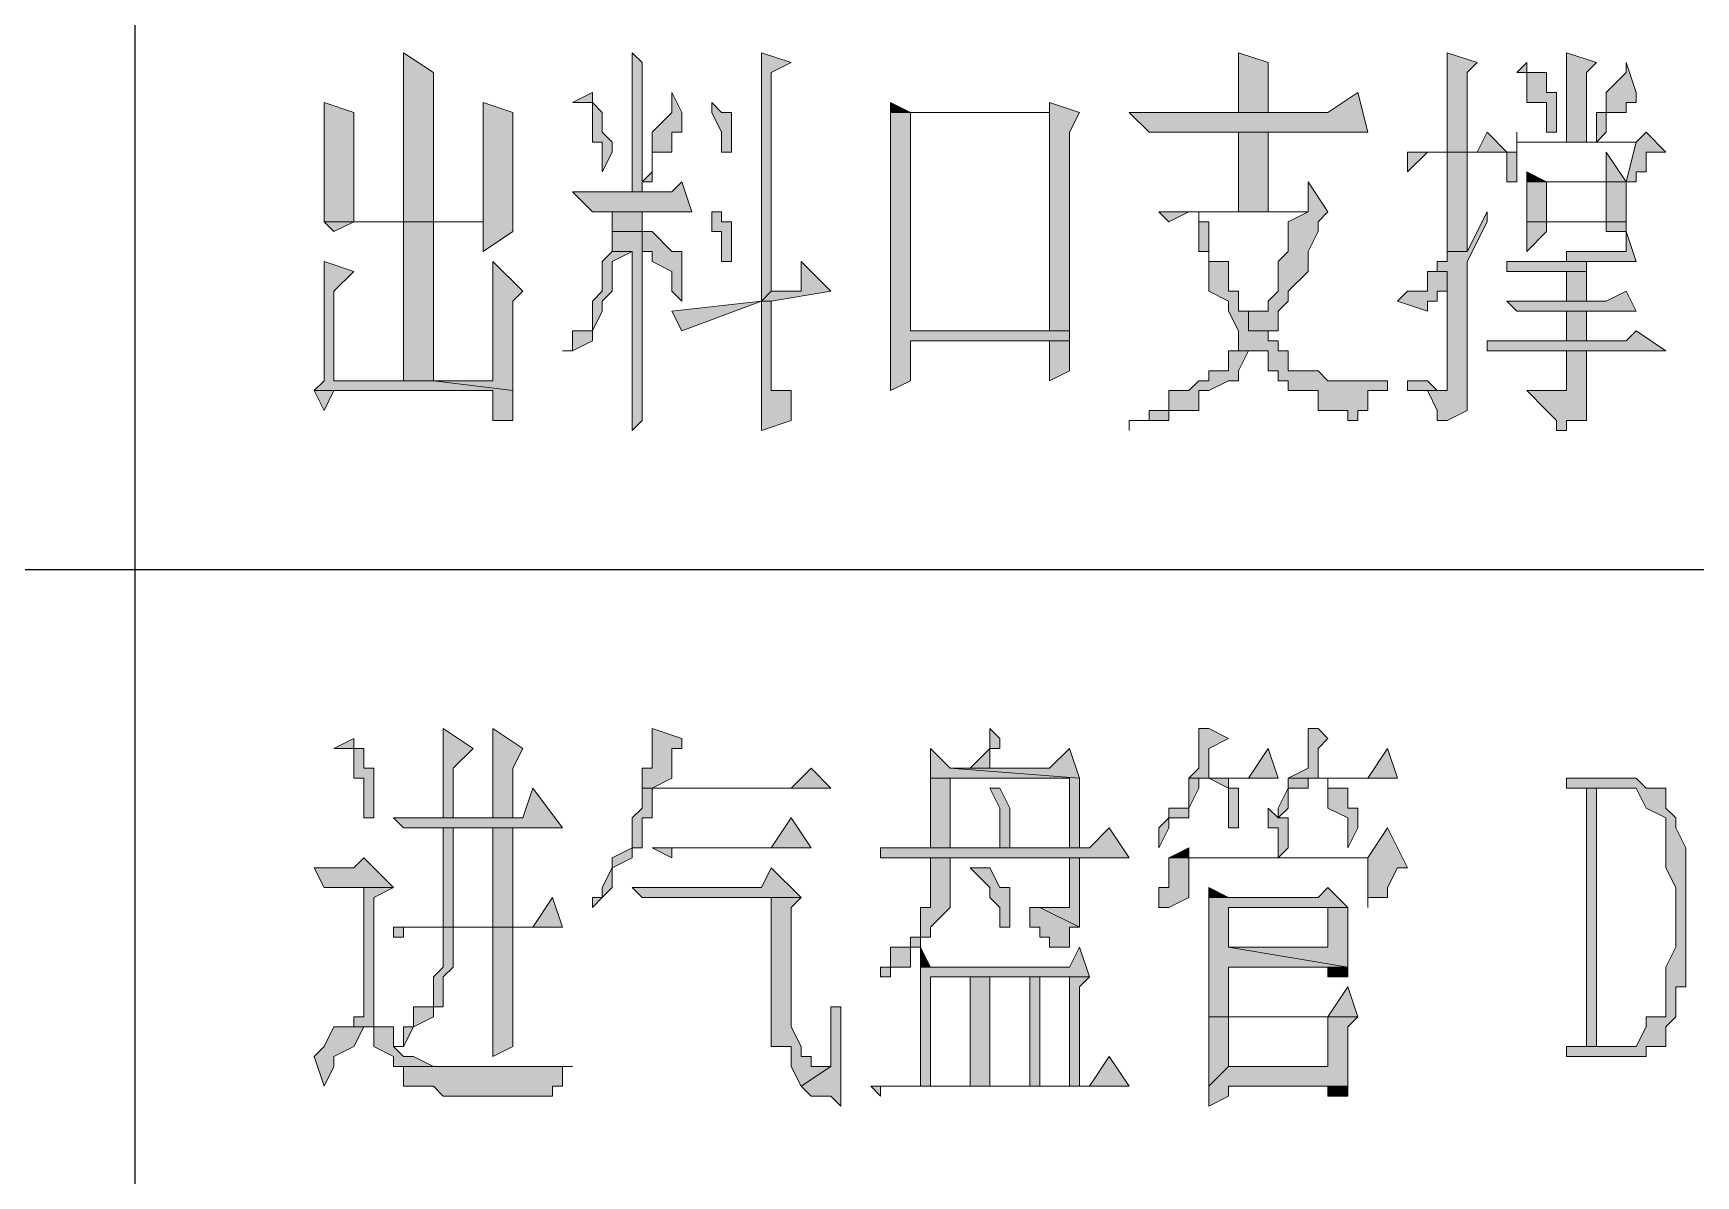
# Model space of a CAD drawing. Header units: millimetres. Extents: x 20 to 821, y 1 to 1134.
# Drawn here: x 617.71 to 647.82, y 384.44 to 405.13 of the extents above; entities that cross this region are included whole.
import ezdxf

# ---------------------------------------------------------------- set-up
doc = ezdxf.new("R2010")
doc.units = ezdxf.units.MM
doc.layers.add('1', color=7, linetype='Continuous')

msp = doc.modelspace()

# ---------------------------------------------------------------- hatches: boundary and pattern name
h = msp.add_hatch(color=0)
h.dxf.hatch_style = 2
h.paths.add_polyline_path([(624.42, 404.781732), (624.42, 401.721732), (623.52, 401.721732), (624.96, 401.721732), (624.96, 404.061732), (624.96, 404.421732)])
h = msp.add_hatch(color=0)
h.dxf.hatch_style = 2
h.paths.add_polyline_path([(628.56, 404.781732), (628.56, 402.261732), (628.74, 402.261732), (628.74, 404.601732)])
h = msp.add_hatch(color=0)
h.dxf.hatch_style = 2
h.paths.add_polyline_path([(630.9, 404.781732), (630.9, 400.821732), (630.9, 400.461732), (630.9, 400.281732), (631.08, 400.461732), (631.08, 404.421732), (631.44, 404.601732)])
h = msp.add_hatch(color=0)
h.dxf.hatch_style = 2
h.paths.add_polyline_path([(639.54, 404.781732), (639.54, 403.701732), (640.08, 403.701732), (640.08, 404.601732)])
h = msp.add_hatch(color=0)
h.dxf.hatch_style = 2
h.paths.add_polyline_path([(643.32, 404.781732), (643.32, 402.981732), (643.68, 402.981732), (643.68, 404.421732), (643.86, 404.601732)])
h = msp.add_hatch(color=0)
h.dxf.hatch_style = 2
h.paths.add_polyline_path([(645.48, 404.781732), (645.48, 403.161732), (645.84, 403.161732), (645.84, 404.421732), (646.02, 404.601732)])
h = msp.add_hatch(color=0)
h.dxf.hatch_style = 2
h.paths.add_polyline_path([(644.76, 404.601732), (644.58, 404.421732), (644.76, 404.421732), (644.76, 404.061732), (644.76, 403.881732), (645.12, 403.881732), (645.12, 403.341732), (645.3, 403.341732), (645.3, 404.061732), (645.12, 404.061732), (645.12, 404.421732), (644.76, 404.421732)])
h = msp.add_hatch(color=0)
h.dxf.hatch_style = 2
h.paths.add_polyline_path([(646.56, 404.601732), (646.56, 404.421732), (646.2, 404.061732), (646.2, 403.701732), (646.02, 403.701732), (646.02, 403.161732), (645.84, 403.161732), (644.58, 403.161732), (646.02, 403.161732), (646.2, 403.341732), (646.2, 403.701732), (646.56, 403.701732), (646.56, 403.881732), (646.74, 403.881732), (646.74, 404.061732)])
h = msp.add_hatch(color=0)
h.dxf.hatch_style = 2
h.paths.add_polyline_path([(627.84, 404.061732), (627.48, 403.881732), (627.84, 403.881732), (627.84, 403.701732), (627.84, 403.161732), (628.02, 403.161732), (628.02, 402.621732), (628.2, 402.981732), (628.2, 403.161732), (628.02, 403.341732), (628.02, 403.701732), (627.84, 403.881732)])
h = msp.add_hatch(color=0)
h.dxf.hatch_style = 2
h.paths.add_polyline_path([(629.28, 404.061732), (629.28, 403.701732), (628.92, 403.341732), (628.92, 402.621732), (628.74, 402.441732), (628.92, 402.441732), (628.92, 402.621732), (628.92, 402.981732), (629.28, 402.981732), (629.28, 403.341732), (629.46, 403.341732), (629.46, 403.701732)])
h = msp.add_hatch(color=0)
h.dxf.hatch_style = 2
h.paths.add_polyline_path([(641.7, 404.061732), (641.16, 403.701732), (637.56, 403.701732), (637.92, 403.341732), (641.88, 403.341732)])
h = msp.add_hatch(color=0)
h.dxf.hatch_style = 2
h.paths.add_polyline_path([(622.98, 403.881732), (622.98, 401.721732), (624.96, 401.721732), (623.52, 401.721732), (623.52, 403.341732), (623.52, 403.701732)])
h = msp.add_hatch(color=0)
h.dxf.hatch_style = 2
h.paths.add_polyline_path([(625.86, 403.881732), (625.86, 401.721732), (624.96, 401.721732), (622.98, 401.721732), (624.42, 401.721732), (625.86, 401.721732), (625.86, 401.181732), (626.4, 401.541732), (626.4, 403.701732)])
h = msp.add_hatch(color=0)
h.dxf.hatch_style = 2
h.paths.add_polyline_path([(630, 403.881732), (630, 403.701732), (630.18, 403.341732), (630.18, 402.981732), (630.36, 402.981732), (630.36, 403.701732), (630.18, 403.701732)])
h = msp.add_hatch(color=0)
h.dxf.hatch_style = 2
h.paths.add_polyline_path([(636.12, 403.881732), (636.12, 403.701732), (633.6, 403.701732), (633.24, 403.701732), (636.12, 403.701732), (636.12, 399.741732), (633.6, 399.741732), (636.48, 399.741732), (636.48, 400.101732), (636.48, 403.341732), (636.66, 403.701732)])
h = msp.add_hatch(color=0)
h.dxf.hatch_style = 2
h.paths.add_polyline_path([(633.24, 403.881732), (633.24, 403.701732), (633.6, 403.701732)])
h = msp.add_hatch(color=0)
h.dxf.hatch_style = 2
h.paths.add_polyline_path([(633.24, 403.701732), (633.24, 399.021732), (633.24, 398.661732), (633.6, 398.841732), (633.6, 399.561732), (636.12, 399.561732), (636.48, 399.561732), (636.48, 399.741732), (633.6, 399.741732), (633.6, 403.701732), (636.12, 403.701732)])
h = msp.add_hatch(color=0)
h.dxf.hatch_style = 2
h.paths.add_polyline_path([(639.54, 401.901732), (640.08, 401.901732), (640.08, 403.341732), (639.54, 403.341732)])
h = msp.add_hatch(color=0)
h.dxf.hatch_style = 2
h.paths.add_polyline_path([(644.04, 403.341732), (643.86, 402.981732), (642.6, 402.981732), (642.6, 402.621732), (642.96, 402.981732), (644.4, 402.981732)])
h = msp.add_hatch(color=0)
h.dxf.hatch_style = 2
h.paths.add_polyline_path([(644.58, 403.161732), (644.58, 402.981732), (644.4, 402.981732), (644.4, 402.441732), (644.58, 402.441732), (644.58, 403.161732), (646.74, 403.161732)])
h = msp.add_hatch(color=0)
h.dxf.hatch_style = 2
h.paths.add_polyline_path([(646.92, 403.341732), (646.74, 403.161732), (644.58, 403.161732), (646.74, 403.161732), (646.56, 402.441732), (646.74, 402.441732), (646.74, 402.621732), (646.92, 402.621732), (646.92, 402.981732), (647.28, 402.981732)])
h = msp.add_hatch(color=0)
h.dxf.hatch_style = 2
h.paths.add_polyline_path([(644.58, 403.341732), (644.58, 403.161732), (646.02, 403.161732), (644.58, 403.161732)])
h = msp.add_hatch(color=0)
h.dxf.hatch_style = 2
h.paths.add_polyline_path([(643.32, 401.181732), (643.68, 401.181732), (643.68, 402.981732), (643.32, 402.981732)])
h = msp.add_hatch(color=0)
h.dxf.hatch_style = 2
h.paths.add_polyline_path([(646.2, 402.981732), (646.2, 402.441732), (645.12, 402.441732), (644.76, 402.441732), (644.76, 402.261732), (644.76, 401.721732), (646.2, 401.721732), (646.2, 401.541732), (646.56, 401.541732), (646.56, 401.721732), (645.12, 401.721732), (645.12, 402.441732), (646.2, 402.441732), (646.56, 402.441732)])
h = msp.add_hatch(color=0)
h.dxf.hatch_style = 2
h.paths.add_polyline_path([(644.76, 402.621732), (644.76, 402.441732), (645.12, 402.441732)])
h = msp.add_hatch(color=0)
h.dxf.hatch_style = 2
h.paths.add_polyline_path([(629.46, 402.441732), (629.28, 402.261732), (627.48, 402.261732), (627.84, 401.901732), (629.64, 401.901732)])
h = msp.add_hatch(color=0)
h.dxf.hatch_style = 2
h.paths.add_polyline_path([(640.8, 402.441732), (640.8, 401.901732), (640.08, 401.901732), (638.1, 401.901732), (638.82, 401.901732), (640.8, 401.901732), (640.44, 401.721732), (640.44, 401.181732), (640.26, 401.001732), (640.26, 400.461732), (640.08, 400.281732), (640.08, 400.101732), (639.72, 400.101732), (639.72, 399.741732), (640.26, 399.741732), (640.26, 400.101732), (640.44, 400.281732), (640.44, 400.461732), (640.8, 400.821732), (640.8, 401.181732), (640.98, 401.541732), (640.98, 401.721732), (641.16, 401.901732)])
h = msp.add_hatch(color=0)
h.dxf.hatch_style = 2
h.paths.add_polyline_path([(646.56, 402.441732), (646.2, 402.441732), (646.2, 401.721732), (645.12, 401.721732), (646.56, 401.721732)])
h = msp.add_hatch(color=0)
h.dxf.hatch_style = 2
h.paths.add_polyline_path([(622.98, 401.721732), (623.16, 401.541732), (623.52, 401.721732), (624.42, 401.721732)])
h = msp.add_hatch(color=0)
h.dxf.hatch_style = 2
h.paths.add_polyline_path([(624.42, 401.721732), (624.42, 398.841732), (623.16, 398.841732), (624.96, 398.841732), (624.96, 401.721732), (625.86, 401.721732)])
h = msp.add_hatch(color=0)
h.dxf.hatch_style = 2
h.paths.add_polyline_path([(628.74, 401.901732), (628.2, 401.901732), (628.2, 401.721732), (628.2, 401.541732), (628.74, 401.541732), (628.74, 401.181732), (628.92, 401.181732), (628.92, 401.001732), (629.28, 400.821732), (629.28, 400.461732), (629.46, 400.281732), (629.46, 401.181732), (629.28, 401.181732), (628.92, 401.541732), (628.74, 401.541732)])
h = msp.add_hatch(color=0)
h.dxf.hatch_style = 2
h.paths.add_polyline_path([(630, 401.901732), (630, 401.541732), (630.18, 401.541732), (630.18, 401.001732), (630.36, 401.001732), (630.36, 401.721732), (630.18, 401.721732), (630.18, 401.901732)])
h = msp.add_hatch(color=0)
h.dxf.hatch_style = 2
h.paths.add_polyline_path([(638.1, 401.901732), (638.28, 401.721732), (638.64, 401.901732), (638.82, 401.901732)])
h = msp.add_hatch(color=0)
h.dxf.hatch_style = 2
h.paths.add_polyline_path([(638.82, 401.901732), (638.82, 401.181732), (639, 401.181732), (639, 400.461732), (639.36, 400.281732), (639.36, 400.101732), (639.54, 399.741732), (639.54, 399.381732), (639.72, 399.381732), (640.08, 399.381732), (640.08, 399.021732), (640.26, 399.021732), (640.26, 398.841732), (640.44, 398.841732), (640.44, 398.661732), (640.98, 398.661732), (640.98, 398.301732), (641.52, 398.301732), (641.52, 398.121732), (641.7, 398.121732), (641.7, 398.301732), (641.88, 398.301732), (641.88, 398.661732), (642.24, 398.661732), (642.24, 398.841732), (641.16, 398.841732), (640.98, 399.021732), (640.44, 399.021732), (640.44, 399.381732), (640.26, 399.381732), (640.26, 399.561732), (640.08, 399.561732), (640.08, 399.741732), (640.26, 399.741732), (639.72, 399.741732), (639.72, 400.101732), (639.54, 400.101732), (639.54, 400.461732), (639.36, 400.461732), (639.36, 401.001732), (639, 401.001732), (639, 401.721732), (638.82, 401.721732), (638.82, 401.901732), (640.8, 401.901732)])
h = msp.add_hatch(color=0)
h.dxf.hatch_style = 2
h.paths.add_polyline_path([(644.04, 401.901732), (643.68, 401.181732), (643.32, 401.181732), (643.32, 401.001732), (643.14, 401.001732), (643.14, 400.821732), (642.96, 400.821732), (643.32, 400.821732), (643.32, 398.661732), (643.14, 398.661732), (642.6, 398.661732), (642.96, 398.661732), (643.14, 398.301732), (643.14, 398.121732), (643.32, 398.121732), (643.68, 398.301732), (643.68, 398.661732), (643.68, 401.001732), (644.04, 401.721732)])
h = msp.add_hatch(color=0)
h.dxf.hatch_style = 2
h.paths.add_polyline_path([(644.76, 401.721732), (644.76, 401.181732), (645.12, 401.541732), (645.12, 401.721732), (646.2, 401.721732)])
h = msp.add_hatch(color=0)
h.dxf.hatch_style = 2
h.paths.add_polyline_path([(628.2, 401.541732), (628.2, 401.181732), (628.56, 401.181732), (628.56, 397.941732), (628.74, 398.121732), (628.74, 398.661732), (628.74, 401.541732)])
h = msp.add_hatch(color=0)
h.dxf.hatch_style = 2
h.paths.add_polyline_path([(646.56, 401.541732), (646.56, 401.181732), (646.2, 401.181732), (645.48, 401.181732), (645.48, 401.001732), (644.4, 401.001732), (646.74, 401.001732)])
h = msp.add_hatch(color=0)
h.dxf.hatch_style = 2
h.paths.add_polyline_path([(622.98, 401.001732), (622.98, 398.841732), (622.8, 398.661732), (626.04, 398.661732), (626.04, 398.121732), (626.4, 398.121732), (626.4, 398.301732), (626.4, 398.661732), (624.96, 398.841732), (623.16, 398.841732), (623.16, 400.461732), (623.52, 400.821732)])
h = msp.add_hatch(color=0)
h.dxf.hatch_style = 2
h.paths.add_polyline_path([(626.04, 401.001732), (626.04, 398.841732), (624.96, 398.841732), (626.4, 398.661732), (626.4, 400.281732), (626.58, 400.461732)])
h = msp.add_hatch(color=0)
h.dxf.hatch_style = 2
h.paths.add_polyline_path([(628.2, 401.181732), (628.02, 401.001732), (628.02, 400.461732), (627.84, 400.281732), (627.84, 399.741732), (627.48, 399.741732), (627.48, 399.381732), (627.3, 399.381732), (627.48, 399.381732), (627.84, 399.561732), (627.84, 399.741732), (628.02, 400.101732), (628.02, 400.281732), (628.2, 400.461732), (628.2, 401.001732), (628.56, 401.181732)])
h = msp.add_hatch(color=0)
h.dxf.hatch_style = 2
h.paths.add_polyline_path([(631.62, 401.001732), (631.62, 400.461732), (631.08, 400.461732), (630.9, 400.281732), (629.28, 400.101732), (629.46, 399.741732), (630.9, 400.281732), (631.08, 400.281732), (632.16, 400.461732)])
h = msp.add_hatch(color=0)
h.dxf.hatch_style = 2
h.paths.add_polyline_path([(644.4, 401.001732), (644.4, 400.821732), (644.58, 400.821732), (645.84, 400.821732), (645.84, 401.001732), (646.74, 401.001732)])
h = msp.add_hatch(color=0)
h.dxf.hatch_style = 2
h.paths.add_polyline_path([(642.96, 400.821732), (642.96, 400.461732), (642.6, 400.461732), (642.42, 400.281732), (642.96, 400.101732), (642.96, 400.281732), (643.14, 400.281732), (643.14, 400.461732), (643.32, 400.461732), (643.32, 400.821732)])
h = msp.add_hatch(color=0)
h.dxf.hatch_style = 2
h.paths.add_polyline_path([(645.48, 400.281732), (645.84, 400.281732), (645.84, 400.821732), (645.48, 400.821732)])
h = msp.add_hatch(color=0)
h.dxf.hatch_style = 2
h.paths.add_polyline_path([(646.56, 400.461732), (646.2, 400.281732), (644.4, 400.281732), (644.58, 400.101732), (646.74, 400.101732)])
h = msp.add_hatch(color=0)
h.dxf.hatch_style = 2
h.paths.add_polyline_path([(631.08, 400.281732), (630.9, 400.281732), (630.9, 400.101732), (630.9, 397.941732), (631.44, 398.121732), (631.44, 398.661732), (631.08, 398.661732), (631.08, 399.561732), (631.08, 399.741732)])
h = msp.add_hatch(color=0)
h.dxf.hatch_style = 2
h.paths.add_polyline_path([(645.48, 399.561732), (645.84, 399.561732), (645.84, 400.101732), (645.48, 400.101732)])
h = msp.add_hatch(color=0)
h.dxf.hatch_style = 2
h.paths.add_polyline_path([(636.48, 399.561732), (636.12, 399.561732), (636.12, 398.841732), (636.48, 399.021732)])
h = msp.add_hatch(color=0)
h.dxf.hatch_style = 2
h.paths.add_polyline_path([(646.74, 399.741732), (646.56, 399.561732), (644.04, 399.561732), (644.04, 399.381732), (647.28, 399.381732)])
h = msp.add_hatch(color=0)
h.dxf.hatch_style = 2
h.paths.add_polyline_path([(639.54, 399.381732), (639.36, 399.381732), (639.36, 399.021732), (639, 399.021732), (639, 398.841732), (638.82, 398.841732), (638.64, 398.661732), (638.28, 398.661732), (638.28, 398.301732), (637.92, 398.301732), (637.92, 398.121732), (637.56, 398.121732), (637.56, 397.941732), (637.56, 398.121732), (637.92, 398.121732), (638.1, 398.121732), (638.28, 398.121732), (638.28, 398.301732), (638.64, 398.301732), (638.82, 398.301732), (638.82, 398.661732), (639, 398.661732), (639.36, 398.841732), (639.54, 398.841732), (639.54, 399.021732), (639.72, 399.381732)])
h = msp.add_hatch(color=0)
h.dxf.hatch_style = 2
h.paths.add_polyline_path([(645.84, 399.381732), (645.48, 399.381732), (645.48, 398.841732), (645.48, 398.661732), (645.3, 398.661732), (644.76, 398.661732), (645.12, 398.301732), (645.3, 398.121732), (645.3, 397.941732), (645.48, 397.941732), (645.48, 398.121732), (645.84, 398.121732)])
h = msp.add_hatch(color=0)
h.dxf.hatch_style = 2
h.paths.add_polyline_path([(622.8, 398.661732), (622.98, 398.301732), (623.16, 398.661732), (626.04, 398.661732)])
h = msp.add_hatch(color=0)
h.dxf.hatch_style = 2
h.paths.add_polyline_path([(642.6, 398.841732), (642.6, 398.661732), (643.14, 398.661732), (642.96, 398.841732)])
h = msp.add_hatch(color=0)
h.dxf.hatch_style = 2
h.paths.add_polyline_path([(644.76, 398.661732), (645.3, 398.661732), (645.12, 398.661732)])
h = msp.add_hatch(color=0)
h.dxf.hatch_style = 2
h.paths.add_polyline_path([(623.52, 392.361732), (623.16, 392.181732), (623.52, 392.181732), (623.52, 391.821732), (623.52, 391.641732), (623.7, 391.641732), (623.7, 390.921732), (623.88, 390.921732), (623.88, 391.821732), (623.7, 391.821732), (623.7, 392.181732), (623.52, 392.181732)])
h = msp.add_hatch(color=0)
h.dxf.hatch_style = 2
h.paths.add_polyline_path([(625.14, 392.541732), (625.14, 390.921732), (625.32, 390.921732), (625.32, 391.821732), (625.68, 392.181732)])
h = msp.add_hatch(color=0)
h.dxf.hatch_style = 2
h.paths.add_polyline_path([(626.04, 392.541732), (626.04, 390.921732), (626.4, 390.921732), (626.4, 391.821732), (626.58, 392.181732)])
h = msp.add_hatch(color=0)
h.dxf.hatch_style = 2
h.paths.add_polyline_path([(628.92, 392.541732), (628.92, 391.821732), (628.74, 391.821732), (628.74, 391.461732), (628.92, 391.461732), (629.28, 391.641732), (629.28, 392.181732), (629.46, 392.181732), (629.46, 392.361732)])
h = msp.add_hatch(color=0)
h.dxf.hatch_style = 2
h.paths.add_polyline_path([(635.04, 392.541732), (635.04, 392.181732), (634.68, 391.821732), (635.04, 391.821732), (635.04, 392.181732), (635.22, 392.181732), (635.22, 392.361732)])
h = msp.add_hatch(color=0)
h.dxf.hatch_style = 2
h.paths.add_polyline_path([(639, 392.541732), (638.82, 392.541732), (638.82, 392.361732), (638.82, 391.821732), (638.64, 391.641732), (639, 391.641732), (639, 392.181732), (639.36, 392.361732)])
h = msp.add_hatch(color=0)
h.dxf.hatch_style = 2
h.paths.add_polyline_path([(640.98, 392.541732), (640.8, 392.541732), (640.8, 392.361732), (640.8, 391.821732), (640.44, 391.641732), (640.98, 391.641732), (640.98, 392.181732), (641.16, 392.361732)])
h = msp.add_hatch(color=0)
h.dxf.hatch_style = 2
h.paths.add_polyline_path([(633.96, 392.181732), (633.96, 391.641732), (636.48, 391.641732), (636.48, 390.381732), (636.66, 390.381732), (636.66, 391.641732), (634.32, 391.821732)])
h = msp.add_hatch(color=0)
h.dxf.hatch_style = 2
h.paths.add_polyline_path([(636.48, 392.181732), (636.12, 391.821732), (634.32, 391.821732), (636.66, 391.641732)])
h = msp.add_hatch(color=0)
h.dxf.hatch_style = 2
h.paths.add_polyline_path([(640.08, 392.181732), (639.72, 391.641732), (638.64, 391.641732), (638.64, 391.461732), (638.64, 391.101732), (638.28, 391.101732), (638.28, 390.921732), (638.1, 390.741732), (638.1, 390.381732), (638.28, 390.741732), (638.28, 390.921732), (638.64, 390.921732), (638.64, 391.101732), (638.82, 391.461732), (638.82, 391.641732), (639, 391.641732), (640.26, 391.641732)])
h = msp.add_hatch(color=0)
h.dxf.hatch_style = 2
h.paths.add_polyline_path([(642.24, 392.181732), (641.88, 391.641732), (640.44, 391.641732), (640.44, 391.461732), (640.26, 391.101732), (640.26, 390.921732), (640.44, 391.101732), (640.44, 391.461732), (640.8, 391.461732), (640.8, 391.641732), (641.16, 391.641732), (642.42, 391.641732)])
h = msp.add_hatch(color=0)
h.dxf.hatch_style = 2
h.paths.add_polyline_path([(631.8, 391.821732), (631.44, 391.461732), (628.74, 391.461732), (628.74, 391.101732), (628.56, 390.921732), (628.56, 390.381732), (628.2, 390.201732), (628.2, 390.021732), (628.02, 389.661732), (628.02, 389.481732), (627.84, 389.481732), (627.84, 389.301732), (628.02, 389.481732), (628.2, 389.661732), (628.2, 390.021732), (628.56, 390.201732), (628.56, 390.381732), (628.74, 390.381732), (628.74, 390.921732), (628.92, 390.921732), (628.92, 391.461732), (632.16, 391.461732)])
h = msp.add_hatch(color=0)
h.dxf.hatch_style = 2
h.paths.add_polyline_path([(626.76, 391.461732), (626.58, 390.921732), (624.24, 390.921732), (624.42, 390.741732), (627.3, 390.741732)])
h = msp.add_hatch(color=0)
h.dxf.hatch_style = 2
h.paths.add_polyline_path([(633.96, 391.641732), (633.96, 390.381732), (634.32, 390.381732), (634.32, 391.641732), (636.48, 391.641732)])
h = msp.add_hatch(color=0)
h.dxf.hatch_style = 2
h.paths.add_polyline_path([(635.04, 391.461732), (635.22, 391.101732), (635.22, 390.381732), (635.4, 390.381732), (635.4, 391.101732), (635.22, 391.461732)])
h = msp.add_hatch(color=0)
h.dxf.hatch_style = 2
h.paths.add_polyline_path([(639.36, 391.641732), (639, 391.641732), (639.36, 391.461732), (639.36, 390.741732), (639.54, 390.741732), (639.54, 391.461732), (639.36, 391.461732)])
h = msp.add_hatch(color=0)
h.dxf.hatch_style = 2
h.paths.add_polyline_path([(641.16, 391.641732), (641.16, 391.101732), (641.52, 390.921732), (641.52, 390.381732), (641.7, 390.741732), (641.7, 391.101732), (641.52, 391.101732), (641.52, 391.461732), (641.16, 391.461732)])
h = msp.add_hatch(color=0)
h.dxf.hatch_style = 2
h.paths.add_polyline_path([(646.56, 391.641732), (645.48, 391.641732), (645.48, 391.461732), (646.74, 391.461732), (646.92, 391.101732), (647.28, 390.921732), (647.28, 390.021732), (647.46, 389.661732), (647.46, 388.941732), (647.46, 388.761732), (647.46, 388.581732), (647.28, 388.221732), (647.28, 387.321732), (646.92, 387.321732), (646.92, 387.141732), (646.74, 386.781732), (645.48, 386.781732), (645.48, 386.601732), (646.92, 386.601732), (646.92, 386.781732), (647.28, 386.781732), (647.28, 387.141732), (647.46, 387.321732), (647.46, 387.861732), (647.64, 387.861732), (647.64, 390.381732), (647.46, 390.741732), (647.46, 390.921732), (647.28, 391.101732), (647.28, 391.461732), (646.92, 391.461732), (646.74, 391.641732)])
h = msp.add_hatch(color=0)
h.dxf.hatch_style = 2
h.paths.add_polyline_path([(645.48, 391.461732), (645.84, 391.461732), (645.84, 391.101732), (645.84, 386.781732), (645.48, 386.781732), (646.2, 386.781732), (646.02, 386.781732), (646.02, 391.461732), (646.2, 391.461732)])
h = msp.add_hatch(color=0)
h.dxf.hatch_style = 2
h.paths.add_polyline_path([(640.08, 391.101732), (640.08, 390.741732), (640.26, 390.741732), (640.26, 390.201732), (640.44, 390.381732), (640.44, 390.921732), (640.26, 390.921732)])
h = msp.add_hatch(color=0)
h.dxf.hatch_style = 2
h.paths.add_polyline_path([(631.44, 390.921732), (631.08, 390.381732), (628.92, 390.381732), (629.28, 390.201732), (629.28, 390.381732), (629.46, 390.381732), (631.8, 390.381732)])
h = msp.add_hatch(color=0)
h.dxf.hatch_style = 2
h.paths.add_polyline_path([(625.14, 390.741732), (625.14, 388.941732), (625.32, 388.941732), (625.32, 390.741732), (626.04, 390.741732)])
h = msp.add_hatch(color=0)
h.dxf.hatch_style = 2
h.paths.add_polyline_path([(626.4, 390.741732), (625.14, 390.741732), (626.04, 390.741732), (626.04, 388.941732), (626.4, 388.941732)])
h = msp.add_hatch(color=0)
h.dxf.hatch_style = 2
h.paths.add_polyline_path([(637.2, 390.741732), (636.84, 390.381732), (633.06, 390.381732), (633.06, 390.201732), (637.56, 390.201732)])
h = msp.add_hatch(color=0)
h.dxf.hatch_style = 2
h.paths.add_polyline_path([(642.24, 390.741732), (641.88, 390.201732), (638.28, 390.201732), (641.88, 390.201732), (641.88, 389.301732), (641.88, 389.481732), (642.24, 389.481732), (642.24, 389.661732), (642.42, 390.021732), (642.6, 390.021732)])
h = msp.add_hatch(color=0)
h.dxf.hatch_style = 2
h.paths.add_polyline_path([(623.7, 390.201732), (623.52, 390.021732), (622.8, 390.021732), (622.98, 389.661732), (624.24, 389.661732)])
h = msp.add_hatch(color=0)
h.dxf.hatch_style = 2
h.paths.add_polyline_path([(633.96, 390.201732), (633.96, 389.301732), (633.78, 389.301732), (633.78, 388.761732), (633.6, 388.761732), (633.6, 388.581732), (633.24, 388.581732), (633.24, 388.221732), (633.06, 388.221732), (633.06, 388.041732), (633.24, 388.041732), (633.24, 388.221732), (633.6, 388.221732), (633.6, 388.581732), (633.78, 388.581732), (633.78, 388.761732), (633.96, 388.761732), (633.96, 388.941732), (634.32, 389.301732), (634.32, 390.201732), (636.48, 390.201732)])
h = msp.add_hatch(color=0)
h.dxf.hatch_style = 2
h.paths.add_polyline_path([(636.66, 390.201732), (633.96, 390.201732), (636.48, 390.201732), (636.48, 389.301732), (636.12, 389.301732), (635.94, 389.301732), (636.66, 388.941732)])
h = msp.add_hatch(color=0)
h.dxf.hatch_style = 2
h.paths.add_polyline_path([(638.28, 390.201732), (638.28, 389.661732), (638.1, 389.661732), (638.1, 389.301732), (638.28, 389.301732), (638.64, 389.481732), (638.64, 390.201732), (641.88, 390.201732)])
h = msp.add_hatch(color=0)
h.dxf.hatch_style = 2
h.paths.add_polyline_path([(638.64, 390.381732), (638.28, 390.201732), (638.64, 390.201732)])
h = msp.add_hatch(color=0)
h.dxf.hatch_style = 2
h.paths.add_polyline_path([(631.08, 390.021732), (630.9, 389.661732), (628.56, 389.661732), (628.74, 389.481732), (631.62, 389.481732)])
h = msp.add_hatch(color=0)
h.dxf.hatch_style = 2
h.paths.add_polyline_path([(635.04, 390.021732), (634.68, 390.021732), (635.04, 389.661732), (635.04, 389.481732), (635.22, 389.301732), (635.22, 388.941732), (635.4, 388.941732), (635.4, 389.661732), (635.22, 389.661732)])
h = msp.add_hatch(color=0)
h.dxf.hatch_style = 2
h.paths.add_polyline_path([(624.24, 389.661732), (623.7, 389.661732), (623.7, 387.321732), (623.52, 387.321732), (623.52, 387.141732), (623.16, 387.141732), (623.7, 387.141732), (623.88, 387.141732), (623.88, 386.781732), (624.24, 386.601732), (624.24, 386.421732), (624.42, 386.421732), (626.04, 386.421732), (625.86, 386.421732), (625.14, 386.421732), (624.96, 386.421732), (624.6, 386.601732), (624.42, 386.601732), (624.24, 386.781732), (624.24, 387.141732), (623.88, 387.141732), (623.88, 389.481732)])
h = msp.add_hatch(color=0)
h.dxf.hatch_style = 2
h.paths.add_polyline_path([(639, 389.661732), (639, 389.481732), (639.36, 389.481732)])
h = msp.add_hatch(color=0)
h.dxf.hatch_style = 2
h.paths.add_polyline_path([(641.16, 389.661732), (640.98, 389.481732), (639, 389.481732), (639, 389.301732), (639, 387.321732), (641.16, 387.321732), (641.16, 386.421732), (639.36, 386.421732), (639, 386.061732), (639, 385.701732), (639.36, 385.881732), (639.36, 386.061732), (641.16, 386.061732), (641.52, 386.061732), (641.52, 386.421732), (641.52, 387.141732), (641.7, 387.321732), (639.36, 387.321732), (639.36, 388.221732), (641.52, 388.221732), (639.36, 388.581732), (639.36, 389.301732), (641.16, 389.301732), (641.52, 389.301732)])
h = msp.add_hatch(color=0)
h.dxf.hatch_style = 2
h.paths.add_polyline_path([(627.12, 389.481732), (626.76, 388.941732), (624.24, 388.941732), (624.24, 388.761732), (624.42, 388.761732), (624.42, 388.941732), (627.3, 388.941732)])
h = msp.add_hatch(color=0)
h.dxf.hatch_style = 2
h.paths.add_polyline_path([(631.62, 389.481732), (631.08, 389.481732), (631.08, 389.301732), (631.08, 386.781732), (631.44, 386.781732), (631.44, 386.421732), (631.62, 386.061732), (632.16, 386.421732), (631.8, 386.421732), (631.8, 386.601732), (631.62, 386.601732), (631.62, 386.781732), (631.44, 387.141732), (631.44, 389.301732)])
h = msp.add_hatch(color=0)
h.dxf.hatch_style = 2
h.paths.add_polyline_path([(635.76, 389.301732), (635.76, 388.941732), (635.94, 388.941732), (635.94, 388.761732), (636.12, 388.761732), (636.12, 388.581732), (636.48, 388.581732), (636.48, 388.941732), (636.66, 388.941732), (635.94, 389.301732)])
h = msp.add_hatch(color=0)
h.dxf.hatch_style = 2
h.paths.add_polyline_path([(641.52, 389.301732), (641.16, 389.301732), (641.16, 388.581732), (639.36, 388.581732), (641.52, 388.221732)])
h = msp.add_hatch(color=0)
h.dxf.hatch_style = 2
h.paths.add_polyline_path([(625.14, 388.941732), (625.14, 388.221732), (624.96, 388.041732), (624.96, 387.501732), (624.6, 387.501732), (624.6, 387.141732), (624.42, 387.141732), (624.42, 386.781732), (624.24, 386.781732), (624.42, 386.781732), (624.6, 387.141732), (624.96, 387.321732), (624.96, 387.501732), (625.14, 387.501732), (625.14, 388.041732), (625.32, 388.221732), (625.32, 388.941732), (626.04, 388.941732)])
h = msp.add_hatch(color=0)
h.dxf.hatch_style = 2
h.paths.add_polyline_path([(626.4, 388.941732), (625.14, 388.941732), (626.04, 388.941732), (626.04, 386.601732), (626.4, 386.781732), (626.4, 387.501732), (626.4, 387.861732)])
h = msp.add_hatch(color=0)
h.dxf.hatch_style = 2
h.paths.add_polyline_path([(633.78, 388.581732), (633.78, 388.221732), (633.96, 388.221732)])
h = msp.add_hatch(color=0)
h.dxf.hatch_style = 2
h.paths.add_polyline_path([(636.66, 388.581732), (636.48, 388.221732), (633.78, 388.221732), (633.78, 388.041732), (633.78, 386.061732), (633.96, 386.061732), (633.96, 388.041732), (634.68, 388.041732), (636.84, 388.041732)])
h = msp.add_hatch(color=0)
h.dxf.hatch_style = 2
h.paths.add_polyline_path([(641.52, 388.221732), (641.16, 388.221732), (641.16, 388.041732), (641.52, 388.041732)])
h = msp.add_hatch(color=0)
h.dxf.hatch_style = 2
h.paths.add_polyline_path([(634.68, 386.061732), (635.04, 386.061732), (635.04, 388.041732), (634.68, 388.041732)])
h = msp.add_hatch(color=0)
h.dxf.hatch_style = 2
h.paths.add_polyline_path([(636.84, 388.041732), (635.76, 388.041732), (636.48, 388.041732), (636.48, 386.061732), (635.94, 386.061732), (634.68, 386.061732), (636.66, 386.061732), (636.66, 387.861732)])
h = msp.add_hatch(color=0)
h.dxf.hatch_style = 2
h.paths.add_polyline_path([(635.76, 388.041732), (635.76, 386.061732), (635.94, 386.061732), (635.94, 388.041732), (636.48, 388.041732)])
h = msp.add_hatch(color=0)
h.dxf.hatch_style = 2
h.paths.add_polyline_path([(641.52, 387.861732), (641.16, 387.321732), (639.36, 387.321732), (641.7, 387.321732)])
h = msp.add_hatch(color=0)
h.dxf.hatch_style = 2
h.paths.add_polyline_path([(632.34, 387.501732), (632.16, 387.501732), (632.16, 387.321732), (632.16, 386.421732), (631.62, 386.061732), (631.8, 385.881732), (632.16, 385.881732), (632.34, 385.701732), (632.34, 386.421732), (632.34, 386.601732)])
h = msp.add_hatch(color=0)
h.dxf.hatch_style = 2
h.paths.add_polyline_path([(639, 387.321732), (639, 386.061732), (639.36, 386.421732), (639.36, 387.321732), (641.16, 387.321732)])
h = msp.add_hatch(color=0)
h.dxf.hatch_style = 2
h.paths.add_polyline_path([(623.16, 387.141732), (622.98, 386.781732), (622.8, 386.601732), (622.98, 386.061732), (623.16, 386.421732), (623.16, 386.601732), (623.52, 386.781732), (623.7, 387.141732)])
h = msp.add_hatch(color=0)
h.dxf.hatch_style = 2
h.paths.add_polyline_path([(637.2, 386.601732), (636.84, 386.061732), (632.88, 386.061732), (633.06, 385.881732), (633.06, 386.061732), (633.24, 386.061732), (637.56, 386.061732)])
h = msp.add_hatch(color=0)
h.dxf.hatch_style = 2
h.paths.add_polyline_path([(627.48, 386.421732), (624.42, 386.421732), (624.42, 386.061732), (624.96, 386.061732), (625.14, 385.881732), (625.32, 385.881732), (625.68, 385.881732), (627.12, 385.881732), (627.12, 386.061732), (627.3, 386.061732), (627.3, 386.421732)])
h = msp.add_hatch(color=0)
h.dxf.hatch_style = 2
h.paths.add_polyline_path([(641.52, 386.061732), (641.16, 386.061732), (641.16, 385.881732), (641.52, 385.881732)])

# ---------------------------------------------------------------- linework, layer by layer
at = {"layer": '1', "color": 0, "lineweight": 25}
for points in [[(619.56, 89.781732), (619.56, 419.721732)], [(557.64, 395.421732), (821.16, 395.421732)]]:
    msp.add_lwpolyline(points, dxfattribs=at)
at = {"layer": '1', "color": 0, "lineweight": 5}
for points in [[(624.42, 404.781732), (624.42, 401.721732), (623.52, 401.721732), (624.96, 401.721732), (624.96, 404.061732), (624.96, 404.421732), (624.42, 404.781732)], [(628.56, 404.781732), (628.56, 402.261732), (628.74, 402.261732), (628.74, 404.601732), (628.56, 404.781732)], [(630.9, 404.781732), (630.9, 400.821732), (630.9, 400.461732), (630.9, 400.281732), (631.08, 400.461732), (631.08, 404.421732), (631.44, 404.601732), (630.9, 404.781732)], [(639.54, 404.781732), (639.54, 403.701732), (640.08, 403.701732), (640.08, 404.601732), (639.54, 404.781732)], [(643.32, 404.781732), (643.32, 402.981732), (643.68, 402.981732), (643.68, 404.421732), (643.86, 404.601732), (643.32, 404.781732)], [(645.48, 404.781732), (645.48, 403.161732), (645.84, 403.161732), (645.84, 404.421732), (646.02, 404.601732), (645.48, 404.781732)], [(644.76, 404.601732), (644.58, 404.421732), (644.76, 404.421732), (644.76, 404.061732), (644.76, 403.881732), (645.12, 403.881732), (645.12, 403.341732), (645.3, 403.341732), (645.3, 404.061732), (645.12, 404.061732), (645.12, 404.421732), (644.76, 404.421732), (644.76, 404.601732)], [(646.56, 404.601732), (646.56, 404.421732), (646.2, 404.061732), (646.2, 403.701732), (646.02, 403.701732), (646.02, 403.161732), (645.84, 403.161732), (644.58, 403.161732), (646.02, 403.161732), (646.2, 403.341732), (646.2, 403.701732), (646.56, 403.701732), (646.56, 403.881732), (646.74, 403.881732), (646.74, 404.061732), (646.56, 404.601732)], [(627.84, 404.061732), (627.48, 403.881732), (627.84, 403.881732), (627.84, 403.701732), (627.84, 403.161732), (628.02, 403.161732), (628.02, 402.621732), (628.2, 402.981732), (628.2, 403.161732), (628.02, 403.341732), (628.02, 403.701732), (627.84, 403.881732), (627.84, 404.061732)], [(629.28, 404.061732), (629.28, 403.701732), (628.92, 403.341732), (628.92, 402.621732), (628.74, 402.441732), (628.92, 402.441732), (628.92, 402.621732), (628.92, 402.981732), (629.28, 402.981732), (629.28, 403.341732), (629.46, 403.341732), (629.46, 403.701732), (629.28, 404.061732)], [(641.7, 404.061732), (641.16, 403.701732), (637.56, 403.701732), (637.92, 403.341732), (641.88, 403.341732), (641.7, 404.061732)], [(622.98, 403.881732), (622.98, 401.721732), (624.96, 401.721732), (623.52, 401.721732), (623.52, 403.341732), (623.52, 403.701732), (622.98, 403.881732)], [(625.86, 403.881732), (625.86, 401.721732), (624.96, 401.721732), (622.98, 401.721732), (624.42, 401.721732), (625.86, 401.721732), (625.86, 401.181732), (626.4, 401.541732), (626.4, 403.701732), (625.86, 403.881732)], [(630, 403.881732), (630, 403.701732), (630.18, 403.341732), (630.18, 402.981732), (630.36, 402.981732), (630.36, 403.701732), (630.18, 403.701732), (630, 403.881732)], [(636.12, 403.881732), (636.12, 403.701732), (633.6, 403.701732), (633.24, 403.701732), (636.12, 403.701732), (636.12, 399.741732), (633.6, 399.741732), (636.48, 399.741732), (636.48, 400.101732), (636.48, 403.341732), (636.66, 403.701732), (636.12, 403.881732)], [(633.24, 403.881732), (633.24, 403.701732), (633.6, 403.701732), (633.24, 403.881732)], [(633.24, 403.701732), (633.24, 399.021732), (633.24, 399.021732), (633.24, 398.661732), (633.6, 398.841732), (633.6, 399.561732), (636.12, 399.561732), (636.48, 399.561732), (636.48, 399.741732), (633.6, 399.741732), (633.6, 403.701732), (636.12, 403.701732), (633.24, 403.701732)], [(639.54, 401.901732), (640.08, 401.901732), (640.08, 403.341732), (639.54, 403.341732), (639.54, 401.901732)], [(644.04, 403.341732), (643.86, 402.981732), (642.6, 402.981732), (642.6, 402.621732), (642.96, 402.981732), (644.4, 402.981732), (644.04, 403.341732)], [(644.58, 403.161732), (644.58, 402.981732), (644.4, 402.981732), (644.4, 402.441732), (644.58, 402.441732), (644.58, 403.161732), (646.74, 403.161732), (644.58, 403.161732)], [(646.92, 403.341732), (646.74, 403.161732), (644.58, 403.161732), (646.74, 403.161732), (646.56, 402.441732), (646.74, 402.441732), (646.74, 402.621732), (646.92, 402.621732), (646.92, 402.981732), (647.28, 402.981732), (646.92, 403.341732)], [(644.58, 403.341732), (644.58, 403.161732), (646.02, 403.161732), (644.58, 403.161732), (644.58, 403.341732)], [(643.32, 401.181732), (643.68, 401.181732), (643.68, 402.981732), (643.32, 402.981732), (643.32, 401.181732)], [(646.2, 402.981732), (646.2, 402.441732), (645.12, 402.441732), (644.76, 402.441732), (644.76, 402.261732), (644.76, 401.721732), (646.2, 401.721732), (646.2, 401.541732), (646.56, 401.541732), (646.56, 401.721732), (645.12, 401.721732), (645.12, 402.441732), (646.2, 402.441732), (646.56, 402.441732), (646.2, 402.981732)], [(644.76, 402.621732), (644.76, 402.441732), (645.12, 402.441732), (644.76, 402.621732)], [(629.46, 402.441732), (629.28, 402.261732), (627.48, 402.261732), (627.84, 401.901732), (629.64, 401.901732), (629.46, 402.441732)], [(640.8, 402.441732), (640.8, 401.901732), (640.08, 401.901732), (638.1, 401.901732), (638.82, 401.901732), (640.8, 401.901732), (640.44, 401.721732), (640.44, 401.181732), (640.26, 401.001732), (640.26, 400.461732), (640.08, 400.281732), (640.08, 400.101732), (639.72, 400.101732), (639.72, 399.741732), (640.26, 399.741732), (640.26, 400.101732), (640.44, 400.281732), (640.44, 400.461732), (640.8, 400.821732), (640.8, 401.181732), (640.98, 401.541732), (640.98, 401.721732), (641.16, 401.901732), (640.8, 402.441732)], [(646.56, 402.441732), (646.2, 402.441732), (646.2, 401.721732), (645.12, 401.721732), (646.56, 401.721732), (646.56, 402.441732)], [(622.98, 401.721732), (623.16, 401.541732), (623.52, 401.721732), (624.42, 401.721732), (622.98, 401.721732)], [(624.42, 401.721732), (624.42, 398.841732), (623.16, 398.841732), (624.96, 398.841732), (624.96, 401.721732), (625.86, 401.721732), (624.42, 401.721732)], [(628.74, 401.901732), (628.2, 401.901732), (628.2, 401.721732), (628.2, 401.541732), (628.74, 401.541732), (628.74, 401.181732), (628.92, 401.181732), (628.92, 401.001732), (629.28, 400.821732), (629.28, 400.461732), (629.46, 400.281732), (629.46, 401.181732), (629.28, 401.181732), (628.92, 401.541732), (628.74, 401.541732), (628.74, 401.901732)], [(630, 401.901732), (630, 401.541732), (630.18, 401.541732), (630.18, 401.001732), (630.36, 401.001732), (630.36, 401.721732), (630.18, 401.721732), (630.18, 401.901732), (630, 401.901732)], [(638.1, 401.901732), (638.28, 401.721732), (638.64, 401.901732), (638.82, 401.901732), (638.1, 401.901732)], [(638.82, 401.901732), (638.82, 401.181732), (639, 401.181732), (639, 400.461732), (639.36, 400.281732), (639.36, 400.101732), (639.54, 399.741732), (639.54, 399.381732), (639.72, 399.381732), (640.08, 399.381732), (640.08, 399.021732), (640.26, 399.021732), (640.26, 398.841732), (640.44, 398.841732), (640.44, 398.661732), (640.98, 398.661732), (640.98, 398.301732), (641.52, 398.301732), (641.52, 398.121732), (641.7, 398.121732), (641.7, 398.301732), (641.88, 398.301732), (641.88, 398.661732), (642.24, 398.661732), (642.24, 398.841732), (641.16, 398.841732), (640.98, 399.021732), (640.44, 399.021732), (640.44, 399.381732), (640.26, 399.381732), (640.26, 399.561732), (640.08, 399.561732), (640.08, 399.741732), (640.26, 399.741732), (639.72, 399.741732), (639.72, 400.101732), (639.54, 400.101732), (639.54, 400.461732), (639.36, 400.461732), (639.36, 401.001732), (639, 401.001732), (639, 401.721732), (638.82, 401.721732), (638.82, 401.901732), (640.8, 401.901732), (638.82, 401.901732)], [(644.04, 401.901732), (643.68, 401.181732), (643.32, 401.181732), (643.32, 401.001732), (643.14, 401.001732), (643.14, 400.821732), (642.96, 400.821732), (643.32, 400.821732), (643.32, 398.661732), (643.14, 398.661732), (642.6, 398.661732), (642.96, 398.661732), (643.14, 398.301732), (643.14, 398.121732), (643.32, 398.121732), (643.68, 398.301732), (643.68, 398.661732), (643.68, 401.001732), (644.04, 401.721732), (644.04, 401.901732)], [(644.76, 401.721732), (644.76, 401.181732), (645.12, 401.541732), (645.12, 401.721732), (646.2, 401.721732), (644.76, 401.721732)], [(628.2, 401.541732), (628.2, 401.181732), (628.56, 401.181732), (628.56, 397.941732), (628.74, 398.121732), (628.74, 398.661732), (628.74, 398.661732), (628.74, 401.541732), (628.2, 401.541732)], [(646.56, 401.541732), (646.56, 401.181732), (646.2, 401.181732), (645.48, 401.181732), (645.48, 401.001732), (644.4, 401.001732), (646.74, 401.001732), (646.56, 401.541732)], [(622.98, 401.001732), (622.98, 398.841732), (622.8, 398.661732), (626.04, 398.661732), (626.04, 398.121732), (626.4, 398.121732), (626.4, 398.301732), (626.4, 398.661732), (624.96, 398.841732), (623.16, 398.841732), (623.16, 400.461732), (623.52, 400.821732), (622.98, 401.001732)], [(626.04, 401.001732), (626.04, 398.841732), (624.96, 398.841732), (626.4, 398.661732), (626.4, 400.281732), (626.58, 400.461732), (626.04, 401.001732)], [(628.2, 401.181732), (628.02, 401.001732), (628.02, 400.461732), (627.84, 400.281732), (627.84, 399.741732), (627.48, 399.741732), (627.48, 399.381732), (627.3, 399.381732), (627.48, 399.381732), (627.84, 399.561732), (627.84, 399.741732), (628.02, 400.101732), (628.02, 400.281732), (628.2, 400.461732), (628.2, 401.001732), (628.56, 401.181732), (628.2, 401.181732)], [(631.62, 401.001732), (631.62, 400.461732), (631.08, 400.461732), (630.9, 400.281732), (629.28, 400.101732), (629.46, 399.741732), (630.9, 400.281732), (631.08, 400.281732), (632.16, 400.461732), (631.62, 401.001732)], [(644.4, 401.001732), (644.4, 400.821732), (644.58, 400.821732), (645.84, 400.821732), (645.84, 401.001732), (646.74, 401.001732), (644.4, 401.001732)], [(642.96, 400.821732), (642.96, 400.461732), (642.6, 400.461732), (642.42, 400.281732), (642.96, 400.101732), (642.96, 400.281732), (643.14, 400.281732), (643.14, 400.461732), (643.32, 400.461732), (643.32, 400.821732), (642.96, 400.821732)], [(645.48, 400.281732), (645.84, 400.281732), (645.84, 400.821732), (645.48, 400.821732), (645.48, 400.281732)], [(646.56, 400.461732), (646.2, 400.281732), (644.4, 400.281732), (644.58, 400.101732), (646.74, 400.101732), (646.56, 400.461732)], [(631.08, 400.281732), (630.9, 400.281732), (630.9, 400.101732), (630.9, 397.941732), (631.44, 398.121732), (631.44, 398.661732), (631.08, 398.661732), (631.08, 399.561732), (631.08, 399.741732), (631.08, 400.281732)], [(645.48, 399.561732), (645.84, 399.561732), (645.84, 400.101732), (645.48, 400.101732), (645.48, 399.561732)], [(636.48, 399.561732), (636.12, 399.561732), (636.12, 398.841732), (636.48, 399.021732), (636.48, 399.561732)], [(646.74, 399.741732), (646.56, 399.561732), (644.04, 399.561732), (644.04, 399.381732), (647.28, 399.381732), (646.74, 399.741732)], [(639.54, 399.381732), (639.36, 399.381732), (639.36, 399.021732), (639, 399.021732), (639, 398.841732), (638.82, 398.841732), (638.64, 398.661732), (638.28, 398.661732), (638.28, 398.301732), (637.92, 398.301732), (637.92, 398.121732), (637.56, 398.121732), (637.56, 397.941732), (637.56, 398.121732), (637.92, 398.121732), (638.1, 398.121732), (638.28, 398.121732), (638.28, 398.301732), (638.64, 398.301732), (638.82, 398.301732), (638.82, 398.661732), (639, 398.661732), (639.36, 398.841732), (639.54, 398.841732), (639.54, 399.021732), (639.72, 399.381732), (639.54, 399.381732)], [(645.84, 399.381732), (645.48, 399.381732), (645.48, 398.841732), (645.48, 398.661732), (645.3, 398.661732), (644.76, 398.661732), (645.12, 398.301732), (645.3, 398.121732), (645.3, 397.941732), (645.48, 397.941732), (645.48, 398.121732), (645.84, 398.121732), (645.84, 399.381732)], [(622.8, 398.661732), (622.98, 398.301732), (623.16, 398.661732), (626.04, 398.661732), (622.8, 398.661732)], [(642.6, 398.841732), (642.6, 398.661732), (643.14, 398.661732), (642.96, 398.841732), (642.6, 398.841732)], [(644.76, 398.661732), (645.3, 398.661732), (645.12, 398.661732), (644.76, 398.661732)], [(623.52, 392.361732), (623.16, 392.181732), (623.52, 392.181732), (623.52, 391.821732), (623.52, 391.641732), (623.7, 391.641732), (623.7, 390.921732), (623.88, 390.921732), (623.88, 391.821732), (623.7, 391.821732), (623.7, 392.181732), (623.52, 392.181732), (623.52, 392.361732)], [(625.14, 392.541732), (625.14, 390.921732), (625.32, 390.921732), (625.32, 391.821732), (625.68, 392.181732), (625.14, 392.541732)], [(626.04, 392.541732), (626.04, 390.921732), (626.4, 390.921732), (626.4, 391.821732), (626.58, 392.181732), (626.04, 392.541732)], [(628.92, 392.541732), (628.92, 391.821732), (628.74, 391.821732), (628.74, 391.461732), (628.92, 391.461732), (629.28, 391.641732), (629.28, 392.181732), (629.46, 392.181732), (629.46, 392.361732), (628.92, 392.541732)], [(635.04, 392.541732), (635.04, 392.181732), (634.68, 391.821732), (635.04, 391.821732), (635.04, 392.181732), (635.22, 392.181732), (635.22, 392.361732), (635.04, 392.541732)], [(639, 392.541732), (638.82, 392.541732), (638.82, 392.361732), (638.82, 391.821732), (638.64, 391.641732), (639, 391.641732), (639, 392.181732), (639.36, 392.361732), (639, 392.541732)], [(640.98, 392.541732), (640.8, 392.541732), (640.8, 392.361732), (640.8, 391.821732), (640.44, 391.641732), (640.98, 391.641732), (640.98, 392.181732), (641.16, 392.361732), (640.98, 392.541732)], [(633.96, 392.181732), (633.96, 391.641732), (636.48, 391.641732), (636.48, 390.381732), (636.66, 390.381732), (636.66, 391.641732), (634.32, 391.821732), (633.96, 392.181732)], [(636.48, 392.181732), (636.12, 391.821732), (634.32, 391.821732), (636.66, 391.641732), (636.48, 392.181732)], [(640.08, 392.181732), (639.72, 391.641732), (638.64, 391.641732), (638.64, 391.461732), (638.64, 391.101732), (638.28, 391.101732), (638.28, 390.921732), (638.1, 390.741732), (638.1, 390.381732), (638.28, 390.741732), (638.28, 390.921732), (638.64, 390.921732), (638.64, 391.101732), (638.82, 391.461732), (638.82, 391.641732), (639, 391.641732), (640.26, 391.641732), (640.08, 392.181732)], [(642.24, 392.181732), (641.88, 391.641732), (640.44, 391.641732), (640.44, 391.461732), (640.26, 391.101732), (640.26, 390.921732), (640.44, 391.101732), (640.44, 391.461732), (640.8, 391.461732), (640.8, 391.641732), (641.16, 391.641732), (642.42, 391.641732), (642.24, 392.181732)], [(631.8, 391.821732), (631.44, 391.461732), (628.74, 391.461732), (628.74, 391.101732), (628.56, 390.921732), (628.56, 390.381732), (628.2, 390.201732), (628.2, 390.021732), (628.02, 389.661732), (628.02, 389.481732), (627.84, 389.481732), (627.84, 389.301732), (628.02, 389.481732), (628.2, 389.661732), (628.2, 390.021732), (628.56, 390.201732), (628.56, 390.381732), (628.74, 390.381732), (628.74, 390.921732), (628.92, 390.921732), (628.92, 391.461732), (632.16, 391.461732), (631.8, 391.821732)], [(626.76, 391.461732), (626.58, 390.921732), (624.24, 390.921732), (624.42, 390.741732), (627.3, 390.741732), (626.76, 391.461732)], [(633.96, 391.641732), (633.96, 390.381732), (634.32, 390.381732), (634.32, 391.641732), (636.48, 391.641732), (633.96, 391.641732)], [(635.04, 391.461732), (635.22, 391.101732), (635.22, 390.381732), (635.4, 390.381732), (635.4, 391.101732), (635.22, 391.461732), (635.04, 391.461732)], [(639.36, 391.641732), (639, 391.641732), (639.36, 391.461732), (639.36, 390.741732), (639.54, 390.741732), (639.54, 391.461732), (639.36, 391.461732), (639.36, 391.641732)], [(641.16, 391.641732), (641.16, 391.101732), (641.52, 390.921732), (641.52, 390.381732), (641.7, 390.741732), (641.7, 391.101732), (641.52, 391.101732), (641.52, 391.461732), (641.16, 391.461732), (641.16, 391.641732)], [(646.56, 391.641732), (645.48, 391.641732), (645.48, 391.461732), (646.74, 391.461732), (646.92, 391.101732), (647.28, 390.921732), (647.28, 390.021732), (647.46, 389.661732), (647.46, 388.941732), (647.46, 388.761732), (647.46, 388.581732), (647.28, 388.221732), (647.28, 387.321732), (646.92, 387.321732), (646.92, 387.141732), (646.74, 386.781732), (645.48, 386.781732), (645.48, 386.601732), (646.92, 386.601732), (646.92, 386.781732), (647.28, 386.781732), (647.28, 387.141732), (647.46, 387.321732), (647.46, 387.861732), (647.64, 387.861732), (647.64, 390.381732), (647.46, 390.741732), (647.46, 390.921732), (647.28, 391.101732), (647.28, 391.461732), (646.92, 391.461732), (646.74, 391.641732), (646.56, 391.641732)], [(645.48, 391.461732), (645.84, 391.461732), (645.84, 391.101732), (645.84, 386.781732), (645.48, 386.781732), (646.2, 386.781732), (646.02, 386.781732), (646.02, 391.461732), (646.2, 391.461732), (645.48, 391.461732)], [(640.08, 391.101732), (640.08, 390.741732), (640.26, 390.741732), (640.26, 390.201732), (640.44, 390.381732), (640.44, 390.921732), (640.26, 390.921732), (640.08, 391.101732)], [(631.44, 390.921732), (631.08, 390.381732), (628.92, 390.381732), (629.28, 390.201732), (629.28, 390.381732), (629.46, 390.381732), (631.8, 390.381732), (631.44, 390.921732)], [(625.14, 390.741732), (625.14, 388.941732), (625.32, 388.941732), (625.32, 390.741732), (626.04, 390.741732), (625.14, 390.741732)], [(626.4, 390.741732), (625.14, 390.741732), (626.04, 390.741732), (626.04, 388.941732), (626.4, 388.941732), (626.4, 390.741732)], [(637.2, 390.741732), (636.84, 390.381732), (633.06, 390.381732), (633.06, 390.201732), (637.56, 390.201732), (637.2, 390.741732)], [(642.24, 390.741732), (641.88, 390.201732), (638.28, 390.201732), (641.88, 390.201732), (641.88, 389.301732), (641.88, 389.481732), (642.24, 389.481732), (642.24, 389.661732), (642.42, 390.021732), (642.6, 390.021732), (642.24, 390.741732)], [(623.7, 390.201732), (623.52, 390.021732), (622.8, 390.021732), (622.98, 389.661732), (624.24, 389.661732), (623.7, 390.201732)], [(633.96, 390.201732), (633.96, 389.301732), (633.78, 389.301732), (633.78, 388.761732), (633.6, 388.761732), (633.6, 388.581732), (633.24, 388.581732), (633.24, 388.221732), (633.06, 388.221732), (633.06, 388.041732), (633.24, 388.041732), (633.24, 388.221732), (633.6, 388.221732), (633.6, 388.581732), (633.78, 388.581732), (633.78, 388.761732), (633.96, 388.761732), (633.96, 388.941732), (634.32, 389.301732), (634.32, 390.201732), (636.48, 390.201732), (633.96, 390.201732)], [(636.66, 390.201732), (633.96, 390.201732), (636.48, 390.201732), (636.48, 389.301732), (636.12, 389.301732), (635.94, 389.301732), (636.66, 388.941732), (636.66, 390.201732)], [(638.28, 390.201732), (638.28, 389.661732), (638.1, 389.661732), (638.1, 389.301732), (638.28, 389.301732), (638.64, 389.481732), (638.64, 390.201732), (641.88, 390.201732), (638.28, 390.201732)], [(638.64, 390.381732), (638.28, 390.201732), (638.64, 390.201732), (638.64, 390.381732)], [(631.08, 390.021732), (630.9, 389.661732), (628.56, 389.661732), (628.74, 389.481732), (631.62, 389.481732), (631.08, 390.021732)], [(635.04, 390.021732), (634.68, 390.021732), (635.04, 389.661732), (635.04, 389.481732), (635.22, 389.301732), (635.22, 388.941732), (635.4, 388.941732), (635.4, 389.661732), (635.22, 389.661732), (635.04, 390.021732)], [(624.24, 389.661732), (623.7, 389.661732), (623.7, 387.321732), (623.52, 387.321732), (623.52, 387.141732), (623.16, 387.141732), (623.7, 387.141732), (623.88, 387.141732), (623.88, 386.781732), (624.24, 386.601732), (624.24, 386.421732), (624.42, 386.421732), (626.04, 386.421732), (625.86, 386.421732), (625.14, 386.421732), (624.96, 386.421732), (624.6, 386.601732), (624.42, 386.601732), (624.24, 386.781732), (624.24, 387.141732), (623.88, 387.141732), (623.88, 389.481732), (624.24, 389.661732)], [(639, 389.661732), (639, 389.481732), (639.36, 389.481732), (639, 389.661732)], [(641.16, 389.661732), (640.98, 389.481732), (639, 389.481732), (639, 389.301732), (639, 387.321732), (641.16, 387.321732), (641.16, 386.421732), (639.36, 386.421732), (639, 386.061732), (639, 385.701732), (639.36, 385.881732), (639.36, 386.061732), (641.16, 386.061732), (641.52, 386.061732), (641.52, 386.421732), (641.52, 387.141732), (641.7, 387.321732), (639.36, 387.321732), (639.36, 388.221732), (641.52, 388.221732), (639.36, 388.581732), (639.36, 389.301732), (641.16, 389.301732), (641.52, 389.301732), (641.16, 389.661732)], [(627.12, 389.481732), (626.76, 388.941732), (624.24, 388.941732), (624.24, 388.761732), (624.42, 388.761732), (624.42, 388.941732), (627.3, 388.941732), (627.12, 389.481732)], [(631.62, 389.481732), (631.08, 389.481732), (631.08, 389.301732), (631.08, 386.781732), (631.44, 386.781732), (631.44, 386.421732), (631.62, 386.061732), (632.16, 386.421732), (631.8, 386.421732), (631.8, 386.601732), (631.62, 386.601732), (631.62, 386.781732), (631.44, 387.141732), (631.44, 389.301732), (631.62, 389.481732)], [(635.76, 389.301732), (635.76, 388.941732), (635.94, 388.941732), (635.94, 388.761732), (636.12, 388.761732), (636.12, 388.581732), (636.48, 388.581732), (636.48, 388.941732), (636.66, 388.941732), (635.94, 389.301732), (635.76, 389.301732)], [(641.52, 389.301732), (641.16, 389.301732), (641.16, 388.581732), (639.36, 388.581732), (641.52, 388.221732), (641.52, 389.301732)], [(625.14, 388.941732), (625.14, 388.221732), (624.96, 388.041732), (624.96, 387.501732), (624.6, 387.501732), (624.6, 387.141732), (624.42, 387.141732), (624.42, 386.781732), (624.24, 386.781732), (624.42, 386.781732), (624.6, 387.141732), (624.96, 387.321732), (624.96, 387.501732), (625.14, 387.501732), (625.14, 388.041732), (625.32, 388.221732), (625.32, 388.941732), (626.04, 388.941732), (625.14, 388.941732)], [(626.4, 388.941732), (625.14, 388.941732), (626.04, 388.941732), (626.04, 386.601732), (626.4, 386.781732), (626.4, 387.501732), (626.4, 387.861732), (626.4, 388.941732)], [(633.78, 388.581732), (633.78, 388.221732), (633.96, 388.221732), (633.78, 388.581732)], [(636.66, 388.581732), (636.48, 388.221732), (633.78, 388.221732), (633.78, 388.041732), (633.78, 386.061732), (633.96, 386.061732), (633.96, 388.041732), (634.68, 388.041732), (636.84, 388.041732), (636.66, 388.581732)], [(641.52, 388.221732), (641.16, 388.221732), (641.16, 388.041732), (641.52, 388.041732), (641.52, 388.221732)], [(634.68, 386.061732), (635.04, 386.061732), (635.04, 388.041732), (634.68, 388.041732), (634.68, 386.061732)], [(636.84, 388.041732), (635.76, 388.041732), (636.48, 388.041732), (636.48, 386.061732), (635.94, 386.061732), (634.68, 386.061732), (636.66, 386.061732), (636.66, 387.861732), (636.84, 388.041732)], [(635.76, 388.041732), (635.76, 386.061732), (635.94, 386.061732), (635.94, 388.041732), (636.48, 388.041732), (635.76, 388.041732)], [(641.52, 387.861732), (641.16, 387.321732), (639.36, 387.321732), (641.7, 387.321732), (641.52, 387.861732)], [(632.34, 387.501732), (632.16, 387.501732), (632.16, 387.321732), (632.16, 386.421732), (631.62, 386.061732), (631.8, 385.881732), (632.16, 385.881732), (632.34, 385.701732), (632.34, 386.421732), (632.34, 386.601732), (632.34, 387.501732)], [(639, 387.321732), (639, 386.061732), (639.36, 386.421732), (639.36, 387.321732), (641.16, 387.321732), (639, 387.321732)], [(623.16, 387.141732), (622.98, 386.781732), (622.8, 386.601732), (622.98, 386.061732), (623.16, 386.421732), (623.16, 386.601732), (623.52, 386.781732), (623.7, 387.141732), (623.16, 387.141732)], [(637.2, 386.601732), (636.84, 386.061732), (632.88, 386.061732), (633.06, 385.881732), (633.06, 386.061732), (633.24, 386.061732), (637.56, 386.061732), (637.2, 386.601732)], [(627.48, 386.421732), (624.42, 386.421732), (624.42, 386.061732), (624.96, 386.061732), (625.14, 385.881732), (625.32, 385.881732), (625.68, 385.881732), (627.12, 385.881732), (627.12, 386.061732), (627.3, 386.061732), (627.3, 386.421732), (627.48, 386.421732)], [(641.52, 386.061732), (641.16, 386.061732), (641.16, 385.881732), (641.52, 385.881732), (641.52, 386.061732)]]:
    msp.add_lwpolyline(points, dxfattribs=at)

doc.saveas('drawing.dxf')
